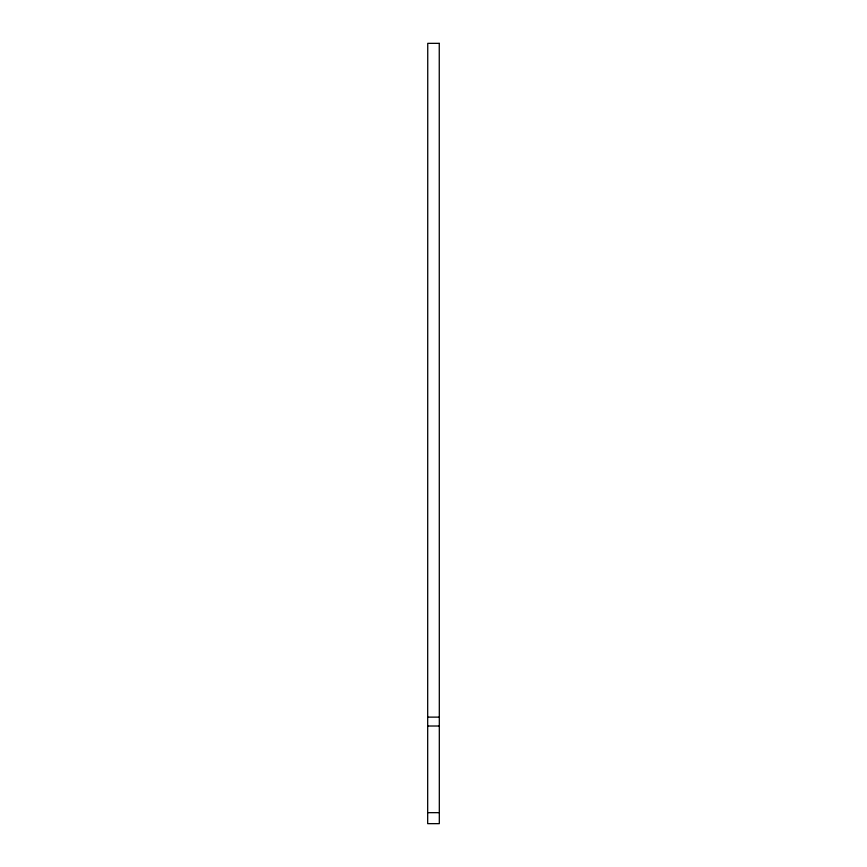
<?xml version="1.0" encoding="UTF-8"?>
<svg xmlns="http://www.w3.org/2000/svg" width="867" height="867" viewBox="0 0 867 867"><rect width="100%" height="100%" fill="white"/><g stroke="black" fill="none" stroke-linecap="round" stroke-linejoin="round"><path stroke-width="1.3" d="M427.68 717.128L439.32 717.128M427.68 726.015L439.32 726.015M427.68 812.661L439.32 812.661M439.255 43.35L427.745 43.35L427.68 823.65L439.32 823.65L439.255 43.35"/></g></svg>
